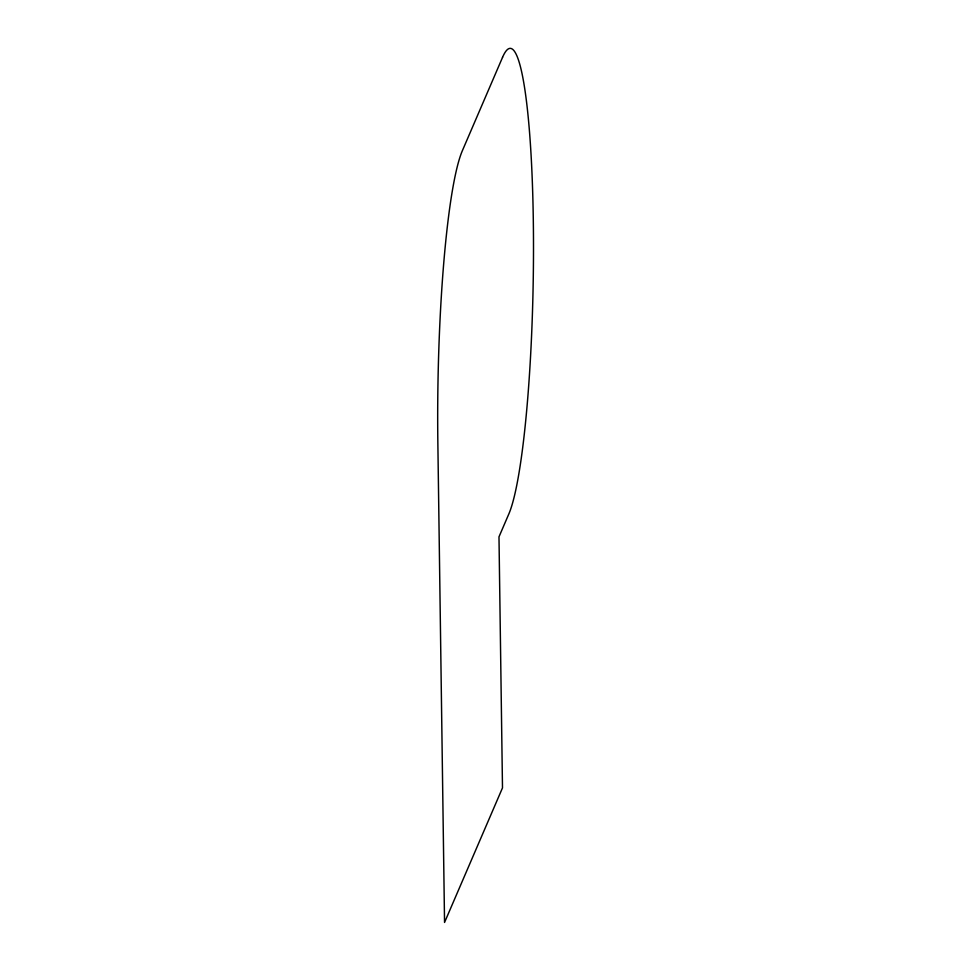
<?xml version="1.0" encoding="UTF-8"?>
<svg xmlns="http://www.w3.org/2000/svg" width="971" height="971" viewBox="0 0 971 971"><rect width="100%" height="100%" fill="white"/><g stroke="black" fill="none" stroke-linecap="round" stroke-linejoin="round"><path stroke-width="1.46" d="M502.541 57.362L462.269 150.918A237.082 27.419 -88.9 0 0 437.86 443.213L444.548 922.45L502.493 787.882L498.985 536.854L508.913 513.78A237.082 27.419 -88.9 0 0 533.322 221.485A237.082 27.419 -88.9 0 0 502.541 57.362"/></g></svg>
